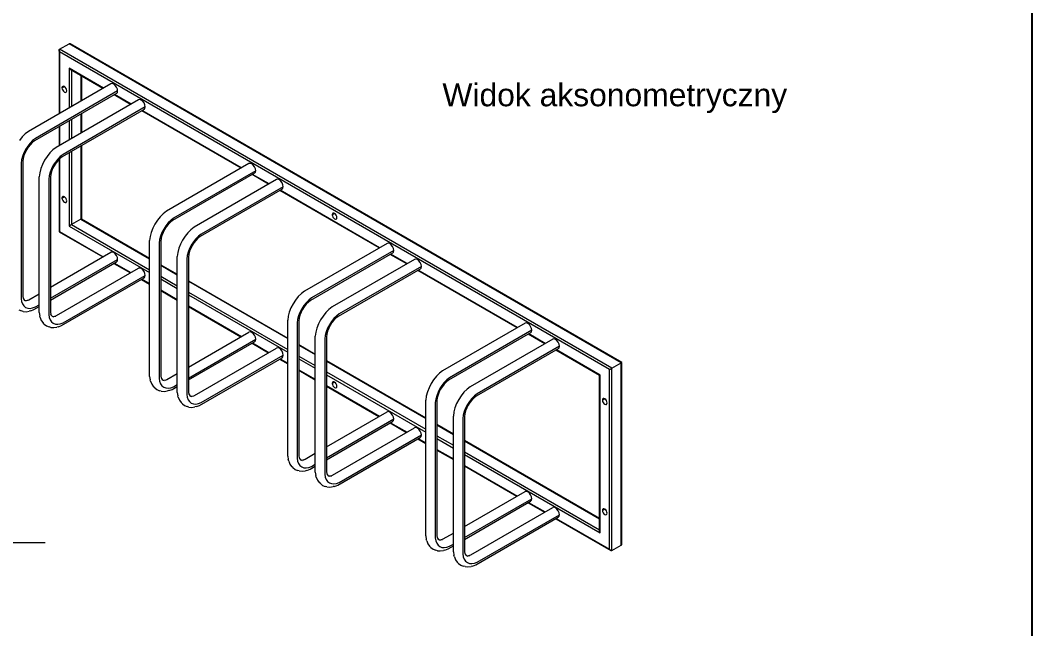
# Model space of a CAD drawing. Header units: millimetres. Extents: x 25609 to 29040, y 15684 to 20800.
# Drawn here: x 26819 to 29040, y 17019 to 18354 of the extents above; entities that cross this region are included whole.
import ezdxf

# ---------------------------------------------------------------- set-up
doc = ezdxf.new("R2010")
doc.units = ezdxf.units.MM
doc.header["$LTSCALE"] = 3
doc.layers.add('Elementy modelu - Kształty_Nr_pióra__1', color=7, linetype='Continuous', lineweight=13)
doc.styles.get("Standard").update_dxf_attribs({"font": 'arial.ttf'})

msp = doc.modelspace()

# ---------------------------------------------------------------- linework, layer by layer
at = {"lineweight": 9}
msp.add_line((26724.1, 17207.9), (26874.1, 17207.9), dxfattribs=at)
msp.add_lwpolyline([(25608.5, 20800.4), (29039.8, 20800.4), (29039.8, 15683.9), (25608.5, 15683.9)], close=True)
at = {"layer": 'Elementy modelu - Kształty_Nr_pióra__1', "linetype": 'Continuous'}
for p, q in [((26905.5, 18290.3), (26926.3, 18302.3)), ((26926.3, 18302.3), (26926.9, 18302.5)), ((28138.7, 17602.3), (26926.3, 18302.3)), ((26926.9, 18302.5), (26927.5, 18302.5)), ((26927.5, 18302.5), (26928.2, 18302.4)), ((26928.2, 18302.4), (26928.9, 18302.1)), ((28139.8, 17602.9), (26928.9, 18302.1)), ((26904.5, 18288.7), (26904.7, 18289.4)), ((26904.5, 18287.9), (26904.5, 18288.7)), ((26904.5, 18287.1), (26904.5, 18287.9)), ((26904.5, 18287.9), (26904.5, 18148.6)), ((26904.7, 18286.2), (26904.5, 18287.1)), ((26904.7, 18289.4), (26905.1, 18289.9)), ((26905.1, 18285.2), (26904.7, 18286.2)), ((26905.1, 18289.9), (26905.5, 18290.3)), ((26905.5, 18284.3), (26905.1, 18285.2)), ((28118, 17590.3), (26905.5, 18290.3)), ((26905.5, 18284.3), (26905.5, 18149.3)), ((28112.8, 17587.3), (26905.5, 18284.3)), ((26926.3, 18248.3), (26926.3, 18161.3)), ((26926.9, 18247.5), (26926.3, 18248.3)), ((27001.7, 18204.8), (26926.3, 18248.3)), ((26927.5, 18246.7), (26926.9, 18247.5)), ((26928.2, 18246.1), (26927.5, 18246.7)), ((26928.9, 18245.6), (26928.2, 18246.1)), ((27000.6, 18204.2), (26928.9, 18245.6)), ((26931.5, 18244.1), (26931.5, 18164.3)), ((27018, 18214.2), (26837, 18109.7)), ((26952.3, 18232.1), (26952.3, 18176.3)), ((26953.4, 18231.5), (26953.4, 18176.9)), ((27020.9, 18214.8), (27018, 18214.2)), ((27024.2, 18213.6), (27020.9, 18214.8)), ((27027.5, 18210.9), (27024.2, 18213.6)), ((27030.3, 18207.2), (27027.5, 18210.9)), ((27030.3, 18193), (26850.3, 18089.1)), ((27032.8, 18198.6), (26852.3, 18094.4)), ((26910.7, 18205.2), (26915.9, 18208.2)), ((26911.1, 18207.3), (26910.7, 18205.2)), ((26910.7, 18205.2), (26911.1, 18202.7)), ((26912.2, 18208.6), (26911.1, 18207.3)), ((26911.1, 18202.7), (26912.2, 18200.1)), ((26913.9, 18208.9), (26912.2, 18208.6)), ((26912.2, 18200.1), (26913.9, 18197.8)), ((26915.9, 18208.2), (26913.9, 18208.9)), ((26913.9, 18197.8), (26915.9, 18196.2)), ((26917.9, 18206.6), (26915.9, 18208.2)), ((26915.9, 18196.2), (26917.9, 18195.5)), ((26919.6, 18204.3), (26917.9, 18206.6)), ((26917.9, 18195.5), (26919.6, 18195.8)), ((26920.7, 18201.7), (26919.6, 18204.3)), ((26919.6, 18195.8), (26920.7, 18197.1)), ((26921.1, 18199.2), (26920.7, 18201.7)), ((26920.7, 18197.1), (26921.1, 18199.2)), ((27061.3, 18169.2), (27025.1, 18190)), ((27062.3, 18169.8), (27026.2, 18190.6)), ((27032.2, 18202.8), (27030.3, 18207.2)), ((27030.3, 18193), (27032.2, 18195.2)), ((27032.8, 18198.6), (27032.2, 18202.8)), ((27032.2, 18195.2), (27032.8, 18198.6)), ((27078.7, 18179.2), (26897.6, 18074.7)), ((27081.5, 18179.8), (27078.7, 18179.2)), ((27084.8, 18178.6), (27081.5, 18179.8)), ((27088.1, 18175.9), (27084.8, 18178.6)), ((27090.9, 18172.2), (27088.1, 18175.9)), ((27092.8, 18167.8), (27090.9, 18172.2)), ((27093.5, 18163.6), (27092.8, 18167.8)), ((27090.9, 18158), (26910.9, 18054.1)), ((27093.5, 18163.6), (26912.9, 18059.4)), ((26952.3, 18148), (26952.3, 18106.3)), ((26953.4, 18148.6), (26953.4, 18106.9)), ((27303.7, 18029.2), (27085.7, 18155)), ((27304.8, 18029.8), (27086.8, 18155.6)), ((27090.9, 18158), (27092.8, 18160.2)), ((27092.8, 18160.2), (27093.5, 18163.6)), ((26926.3, 18133), (26926.3, 18091.3)), ((26931.5, 18136), (26931.5, 18094.3)), ((26830, 18104.2), (26823.3, 18097.6)), ((26837, 18109.7), (26830, 18104.2)), ((26904.5, 18120.4), (26904.5, 18078.6)), ((26905.5, 18121), (26905.5, 18079.3)), ((26823.3, 18097.6), (26817.2, 18089.9)), ((26835.5, 18077.6), (26830.8, 18070.5)), ((26840.7, 18084.1), (26835.5, 18077.6)), ((26840.7, 18080.6), (26836.5, 18075.3)), ((26846.3, 18089.7), (26840.7, 18084.1)), ((26845.4, 18085.3), (26840.7, 18080.6)), ((26850.3, 18089.1), (26845.4, 18085.3)), ((26852.3, 18094.4), (26846.3, 18089.7)), ((26952.3, 18078), (26952.3, 17917.3)), ((26953.4, 18078.6), (26953.4, 17917.9)), ((26827, 18062.9), (26824, 18055.1)), ((26827, 18056.8), (26825.3, 18050.4)), ((26830.8, 18070.5), (26827, 18062.9)), ((26829.5, 18063.2), (26827, 18056.8)), ((26832.7, 18069.4), (26829.5, 18063.2)), ((26836.5, 18075.3), (26832.7, 18069.4)), ((26883.9, 18062.6), (26877.8, 18054.9)), ((26890.6, 18069.2), (26883.9, 18062.6)), ((26897.6, 18074.7), (26890.6, 18069.2)), ((26912.9, 18059.4), (26907, 18054.7)), ((26926.3, 18063), (26926.3, 17902.3)), ((26931.5, 18066), (26931.5, 17905.3)), ((26821.9, 18047.4), (26820.8, 18039.9)), ((26820.8, 18039.9), (26820.8, 17742.9)), ((26824, 18055.1), (26821.9, 18047.4)), ((26825.3, 18050.4), (26824.4, 18044.3)), ((26824.4, 18044.3), (26824.4, 17748.5)), ((26867.8, 18037.6), (26864.2, 18028.4)), ((26872.3, 18046.5), (26867.8, 18037.6)), ((26877.8, 18054.9), (26872.3, 18046.5)), ((26891.5, 18035.5), (26887.6, 18027.9)), ((26893.3, 18034.4), (26890.1, 18028.2)), ((26896.1, 18042.6), (26891.5, 18035.5)), ((26897.1, 18040.3), (26893.3, 18034.4)), ((26901.3, 18049.1), (26896.1, 18042.6)), ((26901.4, 18045.6), (26897.1, 18040.3)), ((26907, 18054.7), (26901.3, 18049.1)), ((26906, 18050.3), (26901.4, 18045.6)), ((26904.5, 18048.7), (26904.5, 17889.7)), ((26905.5, 18049.8), (26905.5, 17890.3)), ((26910.9, 18054.1), (26906, 18050.3)), ((27321.2, 18039.2), (27140.1, 17934.7)), ((27324, 18039.8), (27321.2, 18039.2)), ((27327.3, 18038.6), (27324, 18039.8)), ((27330.6, 18035.9), (27327.3, 18038.6)), ((27333.4, 18032.2), (27330.6, 18035.9)), ((26861.8, 18019.3), (26860.6, 18010.5)), ((26864.2, 18028.4), (26861.8, 18019.3)), ((26882.5, 18012.4), (26881.5, 18004.9)), ((26884.6, 18020.1), (26882.5, 18012.4)), ((26887.6, 18027.9), (26884.6, 18020.1)), ((26885.9, 18015.4), (26885.1, 18009.3)), ((26887.6, 18021.8), (26885.9, 18015.4)), ((26890.1, 18028.2), (26887.6, 18021.8)), ((27333.4, 18018), (27153.4, 17914.1)), ((27335.9, 18023.6), (27155.4, 17919.4)), ((27364.4, 17994.2), (27328.2, 18015)), ((27365.4, 17994.8), (27329.3, 18015.6)), ((27335.3, 18027.8), (27333.4, 18032.2)), ((27333.4, 18018), (27335.3, 18020.2)), ((27335.9, 18023.6), (27335.3, 18027.8)), ((27335.3, 18020.2), (27335.9, 18023.6)), ((26860.6, 17712.3), (26860.6, 18010.5)), ((26881.5, 18004.9), (26881.5, 17707.9)), ((26885.1, 18009.3), (26885.1, 17713.5)), ((27381.8, 18004.2), (27200.7, 17899.7)), ((27384.6, 18004.8), (27381.8, 18004.2)), ((27387.9, 18003.6), (27384.6, 18004.8)), ((27391.2, 18000.9), (27387.9, 18003.6)), ((27394, 17997.2), (27391.2, 18000.9)), ((27395.9, 17992.8), (27394, 17997.2)), ((27396.6, 17988.6), (27395.9, 17992.8)), ((26912.2, 17966.8), (26911.1, 17965.5)), ((26913.9, 17967.1), (26912.2, 17966.8)), ((26915.9, 17966.4), (26913.9, 17967.1)), ((27394, 17983), (27214, 17879.1)), ((27396.6, 17988.6), (27216, 17884.4)), ((27606.8, 17854.2), (27388.9, 17980)), ((27607.9, 17854.8), (27389.9, 17980.6)), ((27394, 17983), (27395.9, 17985.2)), ((27395.9, 17985.2), (27396.6, 17988.6)), ((26910.7, 17963.4), (26915.9, 17966.4)), ((26911.1, 17965.5), (26910.7, 17963.4)), ((26910.7, 17963.4), (26911.1, 17960.9)), ((26911.1, 17960.9), (26912.2, 17958.3)), ((26912.2, 17958.3), (26913.9, 17956)), ((26913.9, 17956), (26915.9, 17954.4)), ((26917.9, 17964.8), (26915.9, 17966.4)), ((26915.9, 17954.4), (26917.9, 17953.7)), ((26919.6, 17962.5), (26917.9, 17964.8)), ((26917.9, 17953.7), (26919.6, 17954.1)), ((26920.7, 17959.9), (26919.6, 17962.5)), ((26919.6, 17954.1), (26920.7, 17955.3)), ((26921.1, 17957.4), (26920.7, 17959.9)), ((26920.7, 17955.3), (26921.1, 17957.4)), ((27126.4, 17922.6), (27120.3, 17914.9)), ((27133.1, 17929.2), (27126.4, 17922.6)), ((27140.1, 17934.7), (27133.1, 17929.2)), ((27504, 17926.8), (27509.1, 17929.8)), ((27504.3, 17928.9), (27504, 17926.8)), ((27504, 17926.8), (27504.3, 17924.3)), ((27505.5, 17930.2), (27504.3, 17928.9)), ((27504.3, 17924.3), (27505.5, 17921.7)), ((27507.2, 17930.5), (27505.5, 17930.2)), ((27509.1, 17929.8), (27507.2, 17930.5)), ((27511.1, 17928.2), (27509.1, 17929.8)), ((27512.8, 17925.9), (27511.1, 17928.2)), ((27513.9, 17923.3), (27512.8, 17925.9)), ((27514.3, 17920.8), (27513.9, 17923.3)), ((26926.9, 17902.6), (26926.3, 17902.3)), ((26926.3, 17902.3), (27103, 17800.3)), ((26927.5, 17903), (26926.9, 17902.6)), ((26928.2, 17903.4), (26927.5, 17903)), ((26928.9, 17903.8), (26928.2, 17903.4)), ((26929.6, 17904.2), (26928.9, 17903.8)), ((26930.3, 17904.6), (26929.6, 17904.2)), ((26931, 17905), (26930.3, 17904.6)), ((26931.5, 17905.3), (26931, 17905)), ((26952.3, 17917.3), (26931.5, 17905.3)), ((26931.5, 17905.3), (27103, 17806.3)), ((26952.8, 17917.6), (26952.3, 17917.3)), ((26952.3, 17917.3), (27103, 17830.3)), ((26953.1, 17917.8), (26952.8, 17917.6)), ((26953.3, 17917.9), (26953.1, 17917.8)), ((26953.4, 17917.9), (26953.3, 17917.9)), ((26953.4, 17917.9), (27103, 17831.5)), ((27114.8, 17906.5), (27110.3, 17897.6)), ((27120.3, 17914.9), (27114.8, 17906.5)), ((27138.6, 17902.6), (27134, 17895.5)), ((27139.6, 17900.3), (27135.8, 17894.4)), ((27143.8, 17909.1), (27138.6, 17902.6)), ((27143.9, 17905.6), (27139.6, 17900.3)), ((27149.5, 17914.7), (27143.8, 17909.1)), ((27148.5, 17910.3), (27143.9, 17905.6)), ((27153.4, 17914.1), (27148.5, 17910.3)), ((27155.4, 17919.4), (27149.5, 17914.7)), ((27505.5, 17921.7), (27507.2, 17919.4)), ((27507.2, 17919.4), (27509.1, 17917.8)), ((27509.1, 17917.8), (27511.1, 17917.1)), ((27511.1, 17917.1), (27512.8, 17917.5)), ((27512.8, 17917.5), (27513.9, 17918.7)), ((27513.9, 17918.7), (27514.3, 17920.8)), ((26904.7, 17889.9), (26904.5, 17889.7)), ((26904.5, 17889.7), (26904.5, 17889.7)), ((26904.5, 17889.7), (27000.3, 17834.4)), ((26905.1, 17890.1), (26904.7, 17889.9)), ((26905.5, 17890.3), (26905.1, 17890.1)), ((26905.5, 17890.3), (27001.4, 17835)), ((27104.3, 17879.3), (27103, 17870.5)), ((27106.7, 17888.4), (27104.3, 17879.3)), ((27110.3, 17897.6), (27106.7, 17888.4)), ((27127.1, 17880.1), (27125, 17872.4)), ((27130.1, 17887.9), (27127.1, 17880.1)), ((27130.1, 17881.8), (27128.4, 17875.4)), ((27134, 17895.5), (27130.1, 17887.9)), ((27132.6, 17888.2), (27130.1, 17881.8)), ((27135.8, 17894.4), (27132.6, 17888.2)), ((27180.9, 17879.9), (27175.4, 17871.5)), ((27187, 17887.6), (27180.9, 17879.9)), ((27193.7, 17894.2), (27187, 17887.6)), ((27200.7, 17899.7), (27193.7, 17894.2)), ((27210.1, 17879.7), (27204.4, 17874.1)), ((27214, 17879.1), (27209.1, 17875.3)), ((27216, 17884.4), (27210.1, 17879.7)), ((27103, 17572.3), (27103, 17870.5)), ((27125, 17872.4), (27124, 17864.9)), ((27124, 17864.9), (27124, 17567.9)), ((27128.4, 17875.4), (27127.5, 17869.3)), ((27127.5, 17869.3), (27127.5, 17573.5)), ((27170.9, 17862.6), (27167.3, 17853.4)), ((27175.4, 17871.5), (27170.9, 17862.6)), ((27194.6, 17860.5), (27190.7, 17852.9)), ((27196.4, 17859.4), (27193.2, 17853.2)), ((27199.2, 17867.6), (27194.6, 17860.5)), ((27200.2, 17865.3), (27196.4, 17859.4)), ((27204.4, 17874.1), (27199.2, 17867.6)), ((27204.5, 17870.6), (27200.2, 17865.3)), ((27209.1, 17875.3), (27204.5, 17870.6)), ((27624.3, 17864.2), (27443.2, 17759.7)), ((27627.1, 17864.8), (27624.3, 17864.2)), ((27630.4, 17863.6), (27627.1, 17864.8)), ((27633.7, 17860.9), (27630.4, 17863.6)), ((27636.5, 17857.2), (27633.7, 17860.9)), ((27638.4, 17852.8), (27636.5, 17857.2)), ((26885.1, 17767.8), (27018, 17844.6)), ((27020.9, 17845.2), (27018, 17844.6)), ((27024.2, 17844), (27020.9, 17845.2)), ((27027.5, 17841.3), (27024.2, 17844)), ((27030.3, 17837.6), (27027.5, 17841.3)), ((27032.2, 17833.2), (27030.3, 17837.6)), ((27164.9, 17844.3), (27163.7, 17835.5)), ((27163.7, 17537.3), (27163.7, 17835.5)), ((27167.3, 17853.4), (27164.9, 17844.3)), ((27185.6, 17837.4), (27184.6, 17829.9)), ((27187.7, 17845.1), (27185.6, 17837.4)), ((27190.7, 17852.9), (27187.7, 17845.1)), ((27189, 17840.4), (27188.2, 17834.3)), ((27188.2, 17834.3), (27188.2, 17538.5)), ((27190.7, 17846.8), (27189, 17840.4)), ((27193.2, 17853.2), (27190.7, 17846.8)), ((27636.5, 17843), (27456.5, 17739.1)), ((27639.1, 17848.6), (27458.5, 17744.4)), ((27667.5, 17819.2), (27631.3, 17840)), ((27668.5, 17819.8), (27632.4, 17840.6)), ((27636.5, 17843), (27638.4, 17845.2)), ((27639.1, 17848.6), (27638.4, 17852.8)), ((27638.4, 17845.2), (27639.1, 17848.6)), ((26885.1, 17743.7), (27032.8, 17829)), ((26885.1, 17739.6), (27030.3, 17823.4)), ((27024.8, 17820.2), (27060.9, 17799.4)), ((27025.9, 17820.8), (27062, 17800)), ((27030.3, 17823.4), (27032.2, 17825.6)), ((27032.8, 17829), (27032.2, 17833.2)), ((27032.2, 17825.6), (27032.8, 17829)), ((27127.5, 17817.4), (27163.7, 17796.5)), ((27127.5, 17816.1), (27163.7, 17795.3)), ((27184.6, 17829.9), (27184.6, 17532.9)), ((27684.9, 17829.2), (27503.8, 17724.7)), ((27699.7, 17813.6), (27519.1, 17709.4)), ((27687.7, 17829.8), (27684.9, 17829.2)), ((27691, 17828.6), (27687.7, 17829.8)), ((27694.3, 17825.9), (27691, 17828.6)), ((27697.1, 17822.2), (27694.3, 17825.9)), ((27699, 17817.8), (27697.1, 17822.2)), ((27699.7, 17813.6), (27699, 17817.8)), ((27699, 17810.2), (27699.7, 17813.6)), ((26898.7, 17705.7), (27078.7, 17809.6)), ((26912.9, 17689.8), (27093.5, 17794)), ((27081.5, 17810.2), (27078.7, 17809.6)), ((27084.8, 17809), (27081.5, 17810.2)), ((27088.1, 17806.3), (27084.8, 17809)), ((27090.9, 17802.6), (27088.1, 17806.3)), ((27092.8, 17798.2), (27090.9, 17802.6)), ((27090.9, 17788.4), (27092.8, 17790.6)), ((27093.5, 17794), (27092.8, 17798.2)), ((27092.8, 17790.6), (27093.5, 17794)), ((27127.5, 17792.1), (27163.7, 17771.3)), ((27697.1, 17808), (27517.1, 17704.1)), ((27910, 17679.2), (27692, 17805)), ((27911, 17679.8), (27693, 17805.6)), ((27697.1, 17808), (27699, 17810.2)), ((26909.8, 17683.9), (27090.9, 17788.4)), ((27085.4, 17785.2), (27103, 17775)), ((27086.5, 17785.8), (27103, 17776.3)), ((27127.5, 17786.1), (27163.7, 17765.3)), ((27188.2, 17782.4), (27406.2, 17656.5)), ((27188.2, 17781.1), (27406.2, 17655.3)), ((26824.4, 17748.5), (26825.3, 17743.4)), ((26825.1, 17744.6), (26825.9, 17742.5)), ((26838, 17740.7), (26860.6, 17753.7)), ((27127.5, 17762.1), (27163.7, 17741.3)), ((27127.5, 17760.9), (27163.7, 17740)), ((27188.2, 17757.1), (27406.2, 17631.3)), ((27188.2, 17751.1), (27406.2, 17625.3)), ((27429.5, 17747.6), (27423.4, 17739.9)), ((27436.2, 17754.2), (27429.5, 17747.6)), ((27443.2, 17759.7), (27436.2, 17754.2)), ((26820.8, 17742.9), (26821.9, 17736.7)), ((26821.9, 17736.7), (26824, 17731.3)), ((26824, 17731.3), (26827, 17727)), ((26825.9, 17742.5), (26828.2, 17739.2)), ((26827, 17727), (26830.8, 17723.9)), ((26827.5, 17740.3), (26828.3, 17739.6)), ((26828.3, 17739.6), (26831.8, 17738.2)), ((26829.3, 17739.2), (26832.1, 17738.9)), ((26830.8, 17723.9), (26835.5, 17722.1)), ((26832.1, 17738.9), (26836.5, 17739.6)), ((26834.3, 17739.3), (26838, 17740.7)), ((26840.7, 17721.7), (26846.3, 17722.6)), ((26846.3, 17722.6), (26852.3, 17724.8)), ((26849.2, 17718.9), (26860.6, 17725.4)), ((26852.3, 17724.8), (26860.6, 17729.6)), ((27188.2, 17727.1), (27304.5, 17660)), ((27188.2, 17725.9), (27303.4, 17659.4)), ((27413.4, 17722.6), (27409.8, 17713.4)), ((27417.9, 17731.5), (27413.4, 17722.6)), ((27423.4, 17739.9), (27417.9, 17731.5)), ((27441.7, 17727.6), (27437.1, 17720.5)), ((27442.7, 17725.3), (27438.9, 17719.4)), ((27446.9, 17734.1), (27441.7, 17727.6)), ((27447, 17730.6), (27442.7, 17725.3)), ((27452.6, 17739.7), (27446.9, 17734.1)), ((27451.6, 17735.3), (27447, 17730.6)), ((27456.5, 17739.1), (27451.6, 17735.3)), ((27458.5, 17744.4), (27452.6, 17739.7)), ((27503.8, 17724.7), (27496.8, 17719.2)), ((26816, 17718.3), (26821.8, 17716)), ((26825.5, 17715), (26821.8, 17716)), ((26825.5, 17715), (26831.9, 17714.4)), ((26831.9, 17714.4), (26838.9, 17715.5)), ((26835.5, 17722.1), (26840.7, 17721.7)), ((26842.2, 17716.2), (26838.9, 17715.5)), ((26842.2, 17716.2), (26849.2, 17718.9)), ((26860.6, 17712.3), (26861.8, 17704.9)), ((26862.8, 17701.7), (26861.8, 17704.9)), ((26862.8, 17701.7), (26865.3, 17695.1)), ((26881.5, 17707.9), (26882.5, 17701.7)), ((26882.5, 17701.7), (26884.6, 17696.3)), ((26885.1, 17713.5), (26885.9, 17708.4)), ((26885.7, 17709.6), (26886.5, 17707.5)), ((26886.5, 17707.5), (26888.8, 17704.2)), ((26888.1, 17705.3), (26889, 17704.6)), ((26889, 17704.6), (26892.4, 17703.2)), ((26890, 17704.2), (26892.7, 17703.9)), ((26892.7, 17703.9), (26897.1, 17704.6)), ((26894.9, 17704.3), (26898.7, 17705.7)), ((27407.4, 17704.3), (27406.2, 17695.5)), ((27409.8, 17713.4), (27407.4, 17704.3)), ((27430.2, 17705.1), (27428.1, 17697.4)), ((27433.2, 17712.9), (27430.2, 17705.1)), ((27431.5, 17700.4), (27430.7, 17694.3)), ((27433.2, 17706.8), (27431.5, 17700.4)), ((27437.1, 17720.5), (27433.2, 17712.9)), ((27435.7, 17713.2), (27433.2, 17706.8)), ((27438.9, 17719.4), (27435.7, 17713.2)), ((27484, 17704.9), (27478.6, 17696.5)), ((27490.1, 17712.6), (27484, 17704.9)), ((27496.8, 17719.2), (27490.1, 17712.6)), ((27513.2, 17704.7), (27507.5, 17699.1)), ((27512.2, 17700.3), (27507.6, 17695.6)), ((27517.1, 17704.1), (27512.2, 17700.3)), ((27519.1, 17709.4), (27513.2, 17704.7)), ((26865.3, 17695.1), (26869, 17689.8)), ((26871.8, 17687.2), (26869, 17689.8)), ((26871.8, 17687.2), (26876.7, 17683.3)), ((26876.7, 17683.3), (26882.4, 17681)), ((26886.1, 17680), (26882.4, 17681)), ((26884.6, 17696.3), (26887.6, 17692)), ((26886.1, 17680), (26892.6, 17679.4)), ((26887.6, 17692), (26891.5, 17688.9)), ((26891.5, 17688.9), (26896.1, 17687.1)), ((26892.6, 17679.4), (26899.5, 17680.5)), ((26896.1, 17687.1), (26901.3, 17686.7)), ((26902.8, 17681.2), (26899.5, 17680.5)), ((26901.3, 17686.7), (26907, 17687.6)), ((26902.8, 17681.2), (26909.8, 17683.9)), ((26907, 17687.6), (26912.9, 17689.8)), ((27406.2, 17397.3), (27406.2, 17695.5)), ((27428.1, 17697.4), (27427.1, 17689.9)), ((27427.1, 17689.9), (27427.1, 17392.9)), ((27430.7, 17694.3), (27430.7, 17398.5)), ((27470.4, 17678.4), (27468, 17669.3)), ((27474, 17687.6), (27470.4, 17678.4)), ((27478.6, 17696.5), (27474, 17687.6)), ((27493.8, 17677.9), (27490.8, 17670.1)), ((27497.7, 17685.5), (27493.8, 17677.9)), ((27496.3, 17678.2), (27493.8, 17671.8)), ((27499.5, 17684.4), (27496.3, 17678.2)), ((27502.3, 17692.6), (27497.7, 17685.5)), ((27503.3, 17690.3), (27499.5, 17684.4)), ((27507.5, 17699.1), (27502.3, 17692.6)), ((27507.6, 17695.6), (27503.3, 17690.3)), ((27927.4, 17689.2), (27746.3, 17584.7)), ((27930.2, 17689.8), (27927.4, 17689.2)), ((27933.5, 17688.6), (27930.2, 17689.8)), ((27936.8, 17685.9), (27933.5, 17688.6)), ((27939.6, 17682.2), (27936.8, 17685.9)), ((27941.5, 17677.8), (27939.6, 17682.2)), ((27942.2, 17673.6), (27941.5, 17677.8)), ((27188.2, 17592.8), (27321.2, 17669.6)), ((27324, 17670.2), (27321.2, 17669.6)), ((27327.3, 17669), (27324, 17670.2)), ((27330.6, 17666.3), (27327.3, 17669)), ((27333.4, 17662.6), (27330.6, 17666.3)), ((27335.3, 17658.2), (27333.4, 17662.6)), ((27335.9, 17654), (27335.3, 17658.2)), ((27468, 17669.3), (27466.8, 17660.5)), ((27466.8, 17362.3), (27466.8, 17660.5)), ((27488.7, 17662.4), (27487.7, 17654.9)), ((27490.8, 17670.1), (27488.7, 17662.4)), ((27492.1, 17665.4), (27491.3, 17659.3)), ((27491.3, 17659.3), (27491.3, 17363.5)), ((27493.8, 17671.8), (27492.1, 17665.4)), ((27939.6, 17668), (27759.6, 17564.1)), ((27942.2, 17673.6), (27761.6, 17569.4)), ((27970.6, 17644.2), (27934.5, 17665)), ((27971.7, 17644.8), (27935.5, 17665.6)), ((27939.6, 17668), (27941.5, 17670.2)), ((27941.5, 17670.2), (27942.2, 17673.6)), ((27188.2, 17568.7), (27335.9, 17654)), ((27188.2, 17564.6), (27333.4, 17648.4)), ((27201.8, 17530.7), (27381.8, 17634.6)), ((27327.9, 17645.2), (27364, 17624.4)), ((27329, 17645.8), (27365.1, 17625)), ((27333.4, 17648.4), (27335.3, 17650.6)), ((27335.3, 17650.6), (27335.9, 17654)), ((27384.6, 17635.2), (27381.8, 17634.6)), ((27387.9, 17634), (27384.6, 17635.2)), ((27391.2, 17631.3), (27387.9, 17634)), ((27430.7, 17642.4), (27466.8, 17621.5)), ((27430.7, 17641.1), (27466.8, 17620.3)), ((27487.7, 17654.9), (27487.7, 17357.9)), ((27988, 17654.2), (27806.9, 17549.7)), ((28002.8, 17638.6), (27822.2, 17534.4)), ((27990.8, 17654.8), (27988, 17654.2)), ((27994.1, 17653.6), (27990.8, 17654.8)), ((27997.4, 17650.9), (27994.1, 17653.6)), ((28000.2, 17647.2), (27997.4, 17650.9)), ((28002.1, 17642.8), (28000.2, 17647.2)), ((28000.2, 17633), (28002.1, 17635.2)), ((28002.8, 17638.6), (28002.1, 17642.8)), ((28002.1, 17635.2), (28002.8, 17638.6)), ((27212.9, 17508.9), (27394, 17613.4)), ((27216, 17514.8), (27396.6, 17619)), ((27394, 17627.6), (27391.2, 17631.3)), ((27395.9, 17623.2), (27394, 17627.6)), ((27394, 17613.4), (27395.9, 17615.6)), ((27396.6, 17619), (27395.9, 17623.2)), ((27395.9, 17615.6), (27396.6, 17619)), ((27430.7, 17617.1), (27466.8, 17596.3)), ((28000.2, 17633), (27820.2, 17529.1)), ((28090.9, 17574.7), (27995.1, 17630)), ((28092, 17575.3), (27996.2, 17630.6)), ((27388.5, 17610.2), (27406.2, 17600)), ((27389.6, 17610.8), (27406.2, 17601.3)), ((27430.7, 17611.1), (27466.8, 17590.3)), ((27491.3, 17607.4), (27709.3, 17481.5)), ((27491.3, 17606.1), (27709.3, 17480.3)), ((28115.4, 17588.8), (28116.1, 17589.2)), ((28116.1, 17589.2), (28116.8, 17589.6)), ((28116.8, 17589.6), (28117.4, 17590)), ((28117.4, 17590), (28118, 17590.3)), ((28118, 17590.3), (28138.7, 17602.3)), ((28118, 17190.3), (28118, 17590.3)), ((28138.7, 17602.3), (28139.2, 17602.6)), ((28138.7, 17202.3), (28138.7, 17602.3)), ((28139.2, 17602.6), (28139.5, 17602.8)), ((28139.5, 17602.8), (28139.8, 17602.9)), ((28139.8, 17204.7), (28139.8, 17602.9)), ((28139.8, 17602.9), (28139.8, 17602.9)), ((27103, 17572.3), (27104.3, 17564.9)), ((27124, 17567.9), (27125, 17561.7)), ((27127.5, 17573.5), (27128.4, 17568.4)), ((27128.2, 17569.6), (27129, 17567.5)), ((27129, 17567.5), (27131.3, 17564.2)), ((27141.1, 17565.7), (27163.7, 17578.7)), ((27430.7, 17587.1), (27466.8, 17566.3)), ((27430.7, 17585.9), (27466.8, 17565)), ((27491.3, 17582.1), (27709.3, 17456.3)), ((27491.3, 17576.1), (27709.3, 17450.3)), ((27732.6, 17572.6), (27726.5, 17564.9)), ((27739.3, 17579.2), (27732.6, 17572.6)), ((27746.3, 17584.7), (27739.3, 17579.2)), ((27761.6, 17569.4), (27755.7, 17564.7)), ((28090.9, 17232.9), (28090.9, 17574.7)), ((28090.9, 17574.7), (28091, 17574.7)), ((28091, 17574.7), (28091.2, 17574.9)), ((28091.2, 17574.9), (28091.5, 17575.1)), ((28091.5, 17575.1), (28092, 17575.3)), ((28092, 17229.3), (28092, 17575.3)), ((28112.8, 17587.3), (28113.3, 17587.6)), ((28112.8, 17193.3), (28112.8, 17587.3)), ((28113.3, 17587.6), (28114, 17588)), ((28114, 17588), (28114.6, 17588.4)), ((28114.6, 17588.4), (28115.4, 17588.8)), ((27105.3, 17561.7), (27104.3, 17564.9)), ((27105.3, 17561.7), (27107.8, 17555.1)), ((27107.8, 17555.1), (27111.5, 17549.8)), ((27114.3, 17547.2), (27111.5, 17549.8)), ((27114.3, 17547.2), (27119.1, 17543.3)), ((27125, 17561.7), (27127.1, 17556.3)), ((27127.1, 17556.3), (27130.1, 17552)), ((27130.1, 17552), (27134, 17548.9)), ((27130.6, 17565.3), (27131.4, 17564.6)), ((27131.4, 17564.6), (27134.9, 17563.2)), ((27132.5, 17564.2), (27135.2, 17563.9)), ((27134, 17548.9), (27138.6, 17547.1)), ((27135.2, 17563.9), (27139.6, 17564.6)), ((27137.4, 17564.3), (27141.1, 17565.7)), ((27138.6, 17547.1), (27143.8, 17546.7)), ((27143.8, 17546.7), (27149.5, 17547.6)), ((27149.5, 17547.6), (27155.4, 17549.8)), ((27152.3, 17543.9), (27163.7, 17550.4)), ((27155.4, 17549.8), (27163.7, 17554.6)), ((27491.3, 17552.1), (27607.6, 17485)), ((27491.3, 17550.9), (27606.5, 17484.4)), ((27504, 17556.8), (27509.1, 17559.8)), ((27504.3, 17558.9), (27504, 17556.8)), ((27504, 17556.8), (27504.3, 17554.3)), ((27505.5, 17560.2), (27504.3, 17558.9)), ((27504.3, 17554.3), (27505.5, 17551.7)), ((27507.2, 17560.5), (27505.5, 17560.2)), ((27505.5, 17551.7), (27507.2, 17549.4)), ((27509.1, 17559.8), (27507.2, 17560.5)), ((27507.2, 17549.4), (27509.1, 17547.8)), ((27511.1, 17558.2), (27509.1, 17559.8)), ((27509.1, 17547.8), (27511.1, 17547.1)), ((27512.8, 17555.9), (27511.1, 17558.2)), ((27511.1, 17547.1), (27512.8, 17547.5)), ((27513.9, 17553.3), (27512.8, 17555.9)), ((27512.8, 17547.5), (27513.9, 17548.7)), ((27514.3, 17550.8), (27513.9, 17553.3)), ((27513.9, 17548.7), (27514.3, 17550.8)), ((27716.5, 17547.6), (27712.9, 17538.4)), ((27721, 17556.5), (27716.5, 17547.6)), ((27726.5, 17564.9), (27721, 17556.5)), ((27740.2, 17545.5), (27736.3, 17537.9)), ((27744.8, 17552.6), (27740.2, 17545.5)), ((27745.8, 17550.3), (27742, 17544.4)), ((27750, 17559.1), (27744.8, 17552.6)), ((27750.1, 17555.6), (27745.8, 17550.3)), ((27755.7, 17564.7), (27750, 17559.1)), ((27754.7, 17560.3), (27750.1, 17555.6)), ((27759.6, 17564.1), (27754.7, 17560.3)), ((27806.9, 17549.7), (27799.9, 17544.2)), ((27119.1, 17543.3), (27124.9, 17541)), ((27128.6, 17540), (27124.9, 17541)), ((27128.6, 17540), (27135.1, 17539.4)), ((27135.1, 17539.4), (27142, 17540.5)), ((27145.3, 17541.2), (27142, 17540.5)), ((27145.3, 17541.2), (27152.3, 17543.9)), ((27163.7, 17537.3), (27164.9, 17529.9)), ((27165.9, 17526.7), (27164.9, 17529.9)), ((27165.9, 17526.7), (27168.4, 17520.1)), ((27184.6, 17532.9), (27185.6, 17526.7)), ((27185.6, 17526.7), (27187.7, 17521.3)), ((27188.2, 17538.5), (27189, 17533.4)), ((27188.8, 17534.6), (27189.6, 17532.5)), ((27189.6, 17532.5), (27191.9, 17529.2)), ((27191.2, 17530.3), (27192.1, 17529.6)), ((27192.1, 17529.6), (27195.5, 17528.2)), ((27193.1, 17529.2), (27195.8, 17528.9)), ((27195.8, 17528.9), (27200.2, 17529.6)), ((27198, 17529.3), (27201.8, 17530.7)), ((27710.5, 17529.3), (27709.3, 17520.5)), ((27712.9, 17538.4), (27710.5, 17529.3)), ((27731.2, 17522.4), (27730.2, 17514.9)), ((27733.3, 17530.1), (27731.2, 17522.4)), ((27736.3, 17537.9), (27733.3, 17530.1)), ((27734.6, 17525.4), (27733.8, 17519.3)), ((27736.3, 17531.8), (27734.6, 17525.4)), ((27738.8, 17538.2), (27736.3, 17531.8)), ((27742, 17544.4), (27738.8, 17538.2)), ((27787.1, 17529.9), (27781.7, 17521.5)), ((27793.2, 17537.6), (27787.1, 17529.9)), ((27799.9, 17544.2), (27793.2, 17537.6)), ((27810.6, 17524.1), (27805.4, 17517.6)), ((27816.3, 17529.7), (27810.6, 17524.1)), ((27815.4, 17525.3), (27810.7, 17520.6)), ((27820.2, 17529.1), (27815.4, 17525.3)), ((27822.2, 17534.4), (27816.3, 17529.7)), ((28097.2, 17520.2), (28102.4, 17523.2)), ((28098.7, 17523.6), (28097.6, 17522.3)), ((28100.4, 17523.9), (28098.7, 17523.6)), ((28102.4, 17523.2), (28100.4, 17523.9)), ((28104.4, 17521.6), (28102.4, 17523.2)), ((27168.4, 17520.1), (27172.1, 17514.8)), ((27174.9, 17512.2), (27172.1, 17514.8)), ((27174.9, 17512.2), (27179.8, 17508.3)), ((27179.8, 17508.3), (27185.5, 17506)), ((27189.2, 17505), (27185.5, 17506)), ((27187.7, 17521.3), (27190.7, 17517)), ((27189.2, 17505), (27195.7, 17504.4)), ((27190.7, 17517), (27194.6, 17513.9)), ((27194.6, 17513.9), (27199.2, 17512.1)), ((27195.7, 17504.4), (27202.7, 17505.5)), ((27199.2, 17512.1), (27204.4, 17511.7)), ((27206, 17506.2), (27202.7, 17505.5)), ((27204.4, 17511.7), (27210.1, 17512.6)), ((27206, 17506.2), (27212.9, 17508.9)), ((27210.1, 17512.6), (27216, 17514.8)), ((27709.3, 17222.3), (27709.3, 17520.5)), ((27730.2, 17514.9), (27730.2, 17217.9)), ((27733.8, 17519.3), (27733.8, 17223.5)), ((27773.5, 17503.4), (27771.1, 17494.3)), ((27777.1, 17512.6), (27773.5, 17503.4)), ((27781.7, 17521.5), (27777.1, 17512.6)), ((27796.9, 17502.9), (27793.9, 17495.1)), ((27800.8, 17510.5), (27796.9, 17502.9)), ((27799.4, 17503.2), (27796.9, 17496.8)), ((27802.6, 17509.4), (27799.4, 17503.2)), ((27805.4, 17517.6), (27800.8, 17510.5)), ((27806.4, 17515.3), (27802.6, 17509.4)), ((27810.7, 17520.6), (27806.4, 17515.3)), ((28097.6, 17522.3), (28097.2, 17520.2)), ((28097.2, 17520.2), (28097.6, 17517.7)), ((28097.6, 17517.7), (28098.7, 17515.1)), ((28098.7, 17515.1), (28100.4, 17512.8)), ((28100.4, 17512.8), (28102.4, 17511.2)), ((28102.4, 17511.2), (28104.4, 17510.5)), ((28106, 17519.3), (28104.4, 17521.6)), ((28104.4, 17510.5), (28106, 17510.8)), ((28107.2, 17516.7), (28106, 17519.3)), ((28106, 17510.8), (28107.2, 17512.1)), ((28107.6, 17514.2), (28107.2, 17516.7)), ((28107.2, 17512.1), (28107.6, 17514.2)), ((27491.3, 17417.8), (27624.3, 17494.6)), ((27491.3, 17393.7), (27639.1, 17479)), ((27627.1, 17495.2), (27624.3, 17494.6)), ((27630.4, 17494), (27627.1, 17495.2)), ((27633.7, 17491.3), (27630.4, 17494)), ((27636.5, 17487.6), (27633.7, 17491.3)), ((27638.4, 17483.2), (27636.5, 17487.6)), ((27639.1, 17479), (27638.4, 17483.2)), ((27638.4, 17475.6), (27639.1, 17479)), ((27771.1, 17494.3), (27769.9, 17485.5)), ((27769.9, 17187.3), (27769.9, 17485.5)), ((27791.8, 17487.4), (27790.8, 17479.9)), ((27790.8, 17479.9), (27790.8, 17182.9)), ((27793.9, 17495.1), (27791.8, 17487.4)), ((27795.2, 17490.4), (27794.4, 17484.3)), ((27794.4, 17484.3), (27794.4, 17188.5)), ((27796.9, 17496.8), (27795.2, 17490.4)), ((27491.3, 17389.6), (27636.5, 17473.4)), ((27504.9, 17355.7), (27684.9, 17459.6)), ((27631, 17470.2), (27667.1, 17449.4)), ((27632.1, 17470.8), (27668.2, 17450)), ((27636.5, 17473.4), (27638.4, 17475.6)), ((27687.7, 17460.2), (27684.9, 17459.6)), ((27691, 17459), (27687.7, 17460.2)), ((27694.3, 17456.3), (27691, 17459)), ((27697.1, 17452.6), (27694.3, 17456.3)), ((27733.8, 17467.4), (27769.9, 17446.5)), ((27733.8, 17466.1), (27769.9, 17445.3)), ((27516.1, 17333.9), (27697.1, 17438.4)), ((27519.1, 17339.8), (27699.7, 17444)), ((27691.6, 17435.2), (27709.3, 17425)), ((27692.7, 17435.8), (27709.3, 17426.3)), ((27699, 17448.2), (27697.1, 17452.6)), ((27697.1, 17438.4), (27699, 17440.6)), ((27699.7, 17444), (27699, 17448.2)), ((27699, 17440.6), (27699.7, 17444)), ((27733.8, 17442.1), (27769.9, 17421.3)), ((27733.8, 17436.1), (27769.9, 17415.3)), ((27733.8, 17412.1), (27769.9, 17391.3)), ((27794.4, 17432.4), (28090.9, 17261.2)), ((27794.4, 17431.1), (28090.9, 17259.9)), ((27406.2, 17397.3), (27407.4, 17389.9)), ((27408.4, 17386.7), (27407.4, 17389.9)), ((27427.1, 17392.9), (27428.1, 17386.7)), ((27430.7, 17398.5), (27431.5, 17393.4)), ((27431.3, 17394.6), (27432.1, 17392.5)), ((27432.1, 17392.5), (27434.4, 17389.2)), ((27433.7, 17390.3), (27434.5, 17389.6)), ((27434.5, 17389.6), (27438, 17388.2)), ((27435.6, 17389.2), (27438.3, 17388.9)), ((27438.3, 17388.9), (27442.7, 17389.6)), ((27440.5, 17389.3), (27444.3, 17390.7)), ((27444.3, 17390.7), (27466.8, 17403.7)), ((27733.8, 17410.9), (27769.9, 17390)), ((27794.4, 17407.1), (28090.9, 17235.9)), ((27794.4, 17401.1), (28092, 17229.3)), ((27408.4, 17386.7), (27410.9, 17380.1)), ((27410.9, 17380.1), (27414.6, 17374.8)), ((27417.4, 17372.2), (27414.6, 17374.8)), ((27417.4, 17372.2), (27422.3, 17368.3)), ((27422.3, 17368.3), (27428, 17366)), ((27428.1, 17386.7), (27430.2, 17381.3)), ((27430.2, 17381.3), (27433.2, 17377)), ((27433.2, 17377), (27437.1, 17373.9)), ((27437.1, 17373.9), (27441.7, 17372.1)), ((27441.7, 17372.1), (27446.9, 17371.7)), ((27446.9, 17371.7), (27452.6, 17372.6)), ((27448.4, 17366.2), (27455.4, 17368.9)), ((27452.6, 17372.6), (27458.5, 17374.8)), ((27455.4, 17368.9), (27466.8, 17375.4)), ((27458.5, 17374.8), (27466.8, 17379.6)), ((27794.4, 17377.1), (27910.7, 17310)), ((27794.4, 17375.9), (27909.6, 17309.4)), ((27431.7, 17365), (27428, 17366)), ((27431.7, 17365), (27438.2, 17364.4)), ((27438.2, 17364.4), (27445.1, 17365.5)), ((27448.4, 17366.2), (27445.1, 17365.5)), ((27466.8, 17362.3), (27468, 17354.9)), ((27469, 17351.7), (27468, 17354.9)), ((27469, 17351.7), (27471.5, 17345.1)), ((27471.5, 17345.1), (27475.3, 17339.8)), ((27487.7, 17357.9), (27488.7, 17351.7)), ((27488.7, 17351.7), (27490.8, 17346.3)), ((27490.8, 17346.3), (27493.8, 17342)), ((27491.3, 17363.5), (27492.1, 17358.4)), ((27491.9, 17359.6), (27492.7, 17357.5)), ((27492.7, 17357.5), (27495, 17354.2)), ((27494.3, 17355.3), (27495.2, 17354.6)), ((27495.2, 17354.6), (27498.6, 17353.2)), ((27496.2, 17354.2), (27498.9, 17353.9)), ((27498.9, 17353.9), (27503.3, 17354.6)), ((27501.1, 17354.3), (27504.9, 17355.7)), ((27478, 17337.2), (27475.3, 17339.8)), ((27478, 17337.2), (27482.9, 17333.3)), ((27482.9, 17333.3), (27488.7, 17331)), ((27492.3, 17330), (27488.7, 17331)), ((27492.3, 17330), (27498.8, 17329.4)), ((27493.8, 17342), (27497.7, 17338.9)), ((27497.7, 17338.9), (27502.3, 17337.1)), ((27498.8, 17329.4), (27505.8, 17330.5)), ((27502.3, 17337.1), (27507.5, 17336.7)), ((27509.1, 17331.2), (27505.8, 17330.5)), ((27507.5, 17336.7), (27513.2, 17337.6)), ((27509.1, 17331.2), (27516.1, 17333.9)), ((27513.2, 17337.6), (27519.1, 17339.8)), ((27794.4, 17242.8), (27927.4, 17319.6)), ((27794.4, 17218.7), (27942.2, 17304)), ((27930.2, 17320.2), (27927.4, 17319.6)), ((27933.5, 17319), (27930.2, 17320.2)), ((27936.8, 17316.3), (27933.5, 17319)), ((27939.6, 17312.6), (27936.8, 17316.3)), ((27941.5, 17308.2), (27939.6, 17312.6)), ((27939.6, 17298.4), (27941.5, 17300.6)), ((27942.2, 17304), (27941.5, 17308.2)), ((27941.5, 17300.6), (27942.2, 17304)), ((27794.4, 17214.6), (27939.6, 17298.4)), ((27808, 17180.7), (27988, 17284.6)), ((27934.1, 17295.2), (27970.2, 17274.4)), ((27935.2, 17295.8), (27971.3, 17275)), ((27990.8, 17285.2), (27988, 17284.6)), ((27994.1, 17284), (27990.8, 17285.2)), ((27997.4, 17281.3), (27994.1, 17284)), ((28000.2, 17277.6), (27997.4, 17281.3)), ((28097.2, 17278.4), (28102.4, 17281.4)), ((28097.6, 17280.5), (28097.2, 17278.4)), ((28097.2, 17278.4), (28097.6, 17275.9)), ((28098.7, 17281.8), (28097.6, 17280.5)), ((28100.4, 17282.1), (28098.7, 17281.8)), ((28102.4, 17281.4), (28100.4, 17282.1)), ((28104.4, 17279.8), (28102.4, 17281.4)), ((28106, 17277.5), (28104.4, 17279.8)), ((27819.2, 17158.9), (28000.2, 17263.4)), ((27822.2, 17164.8), (28002.8, 17269)), ((27994.7, 17260.2), (28115.4, 17190.6)), ((27995.8, 17260.8), (28112.8, 17193.3)), ((28002.1, 17273.2), (28000.2, 17277.6)), ((28000.2, 17263.4), (28002.1, 17265.6)), ((28002.8, 17269), (28002.1, 17273.2)), ((28002.1, 17265.6), (28002.8, 17269)), ((28097.6, 17275.9), (28098.7, 17273.3)), ((28098.7, 17273.3), (28100.4, 17271)), ((28100.4, 17271), (28102.4, 17269.4)), ((28102.4, 17269.4), (28104.4, 17268.7)), ((28104.4, 17268.7), (28106, 17269.1)), ((28107.2, 17274.9), (28106, 17277.5)), ((28106, 17269.1), (28107.2, 17270.3)), ((28107.6, 17272.4), (28107.2, 17274.9)), ((28107.2, 17270.3), (28107.6, 17272.4)), ((27709.3, 17222.3), (27710.5, 17214.9)), ((27711.5, 17211.7), (27710.5, 17214.9)), ((27711.5, 17211.7), (27714, 17205.1)), ((27730.2, 17217.9), (27731.2, 17211.7)), ((27731.2, 17211.7), (27733.3, 17206.3)), ((27733.8, 17223.5), (27734.6, 17218.4)), ((27734.4, 17219.6), (27735.2, 17217.5)), ((27735.2, 17217.5), (27737.5, 17214.2)), ((27736.8, 17215.3), (27737.7, 17214.6)), ((27737.7, 17214.6), (27741.1, 17213.2)), ((27738.7, 17214.2), (27741.4, 17213.9)), ((27741.4, 17213.9), (27745.8, 17214.6)), ((27743.6, 17214.3), (27747.4, 17215.7)), ((27747.4, 17215.7), (27769.9, 17228.7)), ((28090.9, 17232.9), (28091, 17232.1)), ((28091, 17232.1), (28091.2, 17231.2)), ((28091.2, 17231.2), (28091.5, 17230.2)), ((28091.5, 17230.2), (28092, 17229.3)), ((27714, 17205.1), (27717.7, 17199.8)), ((27720.5, 17197.2), (27717.7, 17199.8)), ((27720.5, 17197.2), (27725.4, 17193.3)), ((27725.4, 17193.3), (27731.1, 17191)), ((27734.8, 17190), (27731.1, 17191)), ((27733.3, 17206.3), (27736.3, 17202)), ((27734.8, 17190), (27741.3, 17189.4)), ((27736.3, 17202), (27740.2, 17198.9)), ((27740.2, 17198.9), (27744.8, 17197.1)), ((27741.3, 17189.4), (27748.2, 17190.5)), ((27744.8, 17197.1), (27750, 17196.7)), ((27751.5, 17191.2), (27748.2, 17190.5)), ((27750, 17196.7), (27755.7, 17197.6)), ((27751.5, 17191.2), (27758.5, 17193.9)), ((27755.7, 17197.6), (27761.6, 17199.8)), ((27758.5, 17193.9), (27769.9, 17200.4)), ((27761.6, 17199.8), (27769.9, 17204.6)), ((28112.8, 17193.3), (28113.3, 17192.5)), ((28113.3, 17192.5), (28114, 17191.7)), ((28114, 17191.7), (28114.6, 17191.1)), ((28114.6, 17191.1), (28115.4, 17190.6)), ((28115.4, 17190.6), (28116.1, 17190.2)), ((28116.1, 17190.2), (28116.8, 17190.1)), ((28116.8, 17190.1), (28117.4, 17190.1)), ((28117.4, 17190.1), (28118, 17190.3)), ((28118, 17190.3), (28138.7, 17202.3)), ((28138.7, 17202.3), (28139.2, 17202.7)), ((28139.2, 17202.7), (28139.5, 17203.2)), ((28139.5, 17203.2), (28139.8, 17203.9)), ((28139.8, 17203.9), (28139.8, 17204.7)), ((27769.9, 17187.3), (27771.1, 17179.9)), ((27772.1, 17176.7), (27771.1, 17179.9)), ((27772.1, 17176.7), (27774.7, 17170.1)), ((27774.7, 17170.1), (27778.4, 17164.8)), ((27790.8, 17182.9), (27791.8, 17176.7)), ((27791.8, 17176.7), (27793.9, 17171.3)), ((27793.9, 17171.3), (27796.9, 17167)), ((27794.4, 17188.5), (27795.2, 17183.4)), ((27795, 17184.6), (27795.8, 17182.5)), ((27795.8, 17182.5), (27798.2, 17179.2)), ((27796.9, 17167), (27800.8, 17163.9)), ((27797.4, 17180.3), (27798.3, 17179.6)), ((27798.3, 17179.6), (27801.7, 17178.2)), ((27799.3, 17179.2), (27802.1, 17178.9)), ((27802.1, 17178.9), (27806.4, 17179.6)), ((27804.2, 17179.3), (27808, 17180.7)), ((27781.1, 17162.2), (27778.4, 17164.8)), ((27781.1, 17162.2), (27786, 17158.3)), ((27786, 17158.3), (27791.8, 17156)), ((27795.5, 17155), (27791.8, 17156)), ((27795.5, 17155), (27801.9, 17154.4)), ((27800.8, 17163.9), (27805.4, 17162.1)), ((27801.9, 17154.4), (27808.9, 17155.5)), ((27805.4, 17162.1), (27810.6, 17161.7)), ((27812.2, 17156.2), (27808.9, 17155.5)), ((27810.6, 17161.7), (27816.3, 17162.6)), ((27812.2, 17156.2), (27819.2, 17158.9)), ((27816.3, 17162.6), (27822.2, 17164.8))]:
    msp.add_line(p, q, dxfattribs=at)

# ---------------------------------------------------------------- texts
at = {"insert": (27745.9, 18215), "char_height": 50, "attachment_point": 1}
msp.add_mtext_dynamic_manual_height_columns('Widok aksonometryczny', width=1167.306, gutter_width=1, heights=[0], dxfattribs=at)

doc.saveas('drawing.dxf')
